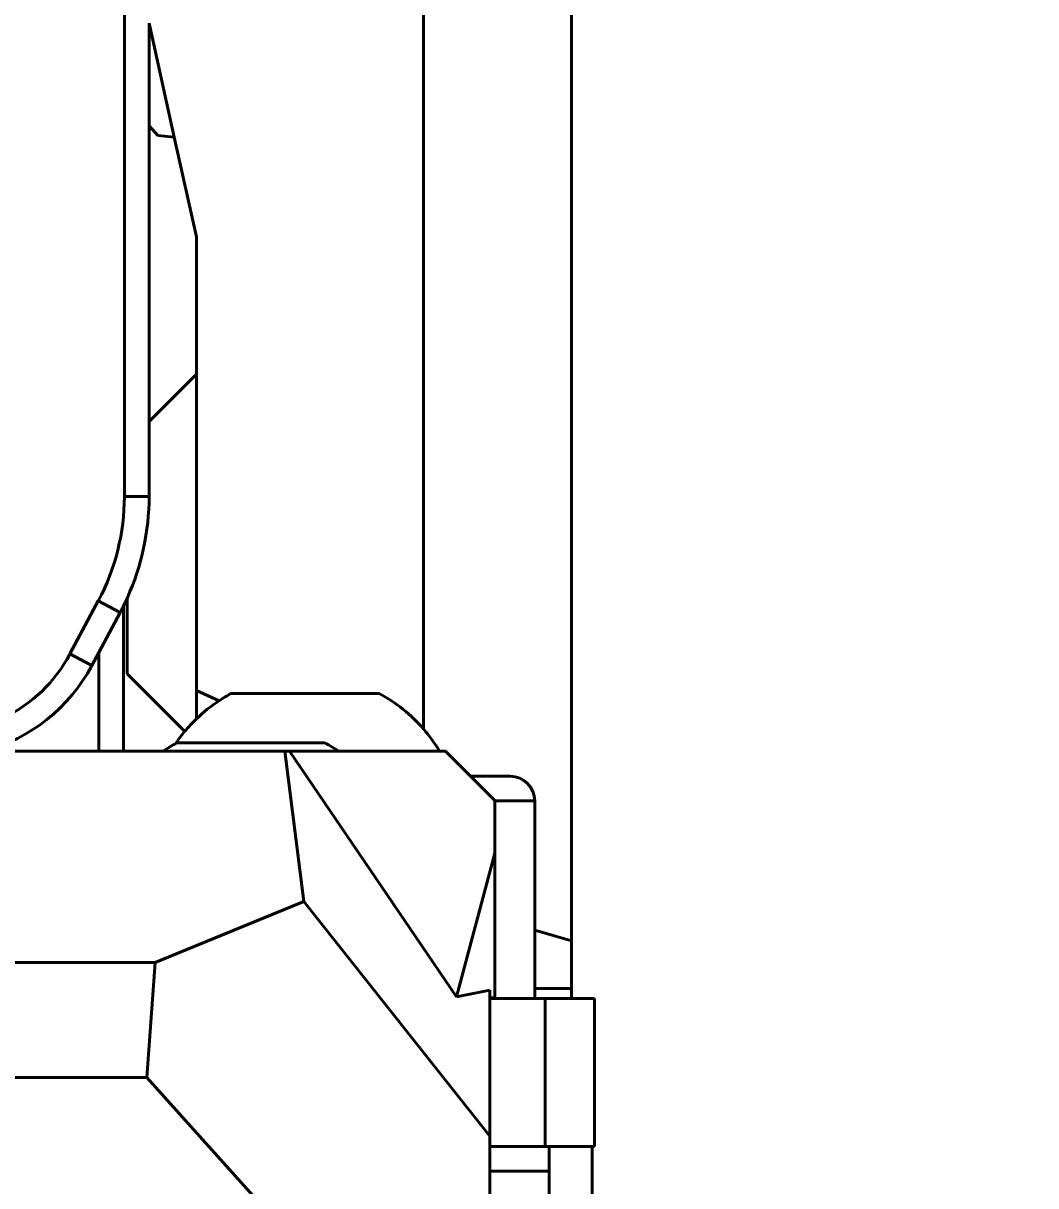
# Model space of a CAD drawing. Header units: millimetres. Extents: x 15 to 415, y 5 to 292.
# Drawn here: x 106.78 to 127.3, y 222.69 to 246.23 of the extents above; entities that cross this region are included whole.
import ezdxf

# ---------------------------------------------------------------- set-up
doc = ezdxf.new("R2010")
doc.units = ezdxf.units.MM
doc.layers.add('Annotations', color=7, linetype='Continuous')
doc.layers.add('Geometries', color=7, linetype='Continuous')
doc.styles.add('Shapr2', font='txt', dxfattribs={"height": 3.3495})
doc.dimstyles.new('ISO-25', dxfattribs={"dimtxt": 2.5, "dimasz": 2.5, "dimexe": 1.25, "dimexo": 0.625, "dimtad": 1, "dimtxsty": 'Standard', "dimcen": 2.5, "dimadec": 0, "dimazin": 0, "dimtfac": 1, "dimtmove": 0, "dimatfit": 3, "dimfxl": 1, "dimarcsym": 0})

# ---------------------------------------------------------------- blocks, each defined once
blk = doc.blocks.new('*D2')
at = {"layer": 'Annotations', "color": 0, "linetype": 'Continuous', "lineweight": 15}
for p, q in [((73.966, 280.019), (155.9, 280.019)), ((154.65, 180.523), (154.65, 277.519)), ((77.224, 178.023), (155.9, 178.023))]:
    blk.add_line(p, q, dxfattribs=at)
at = {"layer": 'Annotations', "color": 0}
for points in [[(155.066, 277.519), (154.233, 277.519), (154.65, 280.019)], [(154.233, 180.523), (155.066, 180.523), (154.65, 178.023)]]:
    blk.add_solid(points, dxfattribs=at)
at = {"layer": 'Defpoints', "color": 0}
for p in [(73.341, 280.019), (154.65, 280.019), (76.599, 178.023)]:
    blk.add_point(p, dxfattribs=at)
at = {"layer": 'Annotations', "color": 0, "lineweight": 15, "insert": (152.275, 225.582), "char_height": 3.3495, "attachment_point": 5, "rotation": 90, "style": 'Shapr2'}
blk.add_mtext('\\A1;102', dxfattribs=at)
blk = doc.blocks.new('*D3')
at = {"layer": 'Annotations', "color": 0, "linetype": 'Continuous', "lineweight": 15}
for p, q in [((66.651, 238.882), (66.651, 160.963)), ((118.311, 212.138), (118.311, 160.963)), ((69.151, 162.213), (115.811, 162.213))]:
    blk.add_line(p, q, dxfattribs=at)
at = {"layer": 'Annotations', "color": 0}
for points in [[(69.151, 162.63), (69.151, 161.796), (66.651, 162.213)], [(115.811, 161.796), (115.811, 162.63), (118.311, 162.213)]]:
    blk.add_solid(points, dxfattribs=at)
at = {"layer": 'Defpoints', "color": 0}
for p in [(66.651, 239.507), (118.311, 212.763), (118.311, 162.213)]:
    blk.add_point(p, dxfattribs=at)
at = {"layer": 'Annotations', "color": 0, "lineweight": 15, "insert": (116.638, 164.907), "char_height": 3.3495, "attachment_point": 5, "style": 'Shapr2'}
blk.add_mtext('\\A1;51,66', dxfattribs=at)

msp = doc.modelspace()

# ---------------------------------------------------------------- linework, layer by layer
at = {"layer": 'Geometries', "linetype": 'Continuous', "lineweight": 40}
for p, q in [((114.891, 231.94), (114.891, 253.423)), ((117.89, 251.829), (117.89, 227.645)), ((108.831, 251.078), (108.831, 236.651)), ((109.331, 246.235), (109.842, 243.927)), ((109.331, 244.158), (109.331, 246.235)), ((109.331, 244.158), (109.508, 243.962)), ((109.331, 238.165), (109.331, 244.158)), ((109.508, 243.962), (109.842, 243.927)), ((109.842, 243.927), (110.29, 241.907)), ((110.29, 241.907), (110.29, 239.125)), ((110.29, 239.125), (109.331, 238.165)), ((110.29, 239.125), (110.29, 232.719)), ((109.331, 236.651), (109.331, 238.165)), ((109.331, 236.651), (108.831, 236.651)), ((108.89, 233.057), (108.89, 234.598)), ((108.301, 234.533), (107.728, 233.458)), ((108.743, 234.298), (108.301, 234.533)), ((108.812, 231.491), (108.812, 234.433)), ((108.312, 233.49), (108.743, 234.298)), ((108.04, 233.291), (107.728, 233.458)), ((108.169, 233.222), (108.312, 233.49)), ((108.312, 233.49), (108.312, 231.491)), ((108.169, 233.222), (108.04, 233.291)), ((108.89, 233.057), (110.056, 231.891)), ((110.29, 232.719), (110.29, 232.143)), ((110.75, 232.511), (110.29, 232.719)), ((110.994, 232.657), (113.994, 232.657)), ((105.997, 231.491), (108.312, 231.491)), ((108.312, 231.491), (108.812, 231.491)), ((108.812, 231.491), (109.62, 231.491)), ((109.62, 231.491), (109.773, 231.491)), ((109.773, 231.491), (110.29, 231.491)), ((109.894, 231.657), (112.894, 231.657)), ((110.29, 231.491), (112.082, 231.491)), ((112.465, 228.444), (112.082, 231.491)), ((112.176, 231.491), (112.082, 231.491)), ((112.176, 231.491), (113.01, 231.491)), ((115.56, 226.511), (112.176, 231.491)), ((113.169, 231.491), (113.01, 231.491)), ((113.169, 231.491), (113.662, 231.491)), ((114.891, 231.491), (113.662, 231.491)), ((115.216, 231.491), (114.891, 231.491)), ((115.216, 231.491), (115.336, 231.491)), ((115.846, 230.981), (115.336, 231.491)), ((116.647, 230.981), (115.846, 230.981)), ((116.336, 230.491), (115.846, 230.981)), ((116.336, 230.491), (116.336, 230.481)), ((116.336, 230.481), (116.336, 229.426)), ((116.336, 230.481), (117.147, 230.481)), ((117.147, 227.865), (117.147, 230.481)), ((116.336, 229.426), (115.56, 226.511)), ((116.336, 229.426), (116.336, 226.491)), ((109.457, 227.208), (112.465, 228.444)), ((112.465, 228.444), (116.236, 223.688)), ((117.89, 227.645), (117.147, 227.865)), ((117.147, 226.681), (117.147, 227.865)), ((117.89, 227.645), (117.89, 226.681)), ((77.743, 227.208), (109.457, 227.208)), ((109.283, 224.88), (109.457, 227.208)), ((115.56, 226.511), (116.236, 226.649)), ((116.236, 226.649), (116.236, 226.491)), ((117.89, 226.681), (117.147, 226.681)), ((117.147, 226.481), (117.147, 226.681)), ((117.89, 226.681), (117.89, 226.481)), ((116.236, 226.491), (116.236, 226.481)), ((116.236, 226.491), (116.336, 226.491)), ((116.236, 226.481), (116.39, 226.481)), ((116.39, 226.481), (116.236, 226.481)), ((116.236, 226.481), (116.236, 223.688)), ((116.236, 226.481), (116.236, 226.481)), ((116.39, 226.481), (117.355, 226.481)), ((116.39, 226.481), (116.39, 226.481)), ((117.147, 226.481), (116.39, 226.481)), ((117.355, 226.481), (117.355, 223.481)), ((117.355, 226.481), (117.89, 226.481)), ((117.89, 226.481), (118.355, 226.481)), ((118.355, 226.481), (118.355, 223.481)), ((109.283, 224.88), (77.762, 224.88)), ((112.659, 221.129), (109.283, 224.88)), ((116.236, 223.688), (116.236, 223.481)), ((117.355, 223.481), (116.236, 223.481)), ((116.236, 223.481), (116.236, 223.481)), ((116.236, 223.481), (116.236, 222.981)), ((117.435, 223.481), (117.355, 223.481)), ((118.311, 223.481), (117.435, 223.481)), ((117.435, 223.481), (117.435, 222.981)), ((118.355, 223.481), (118.311, 223.481)), ((118.311, 223.481), (118.311, 212.763)), ((117.435, 222.981), (116.236, 222.981)), ((116.236, 222.981), (116.236, 222.224)), ((117.435, 222.981), (117.435, 213.981))]:
    msp.add_line(p, q, dxfattribs=at)
for centre, radius, start, end in [((104.331, 236.651), 4.5, 331.9275, 0), ((104.331, 236.651), 5, 335.768, 0), ((104.331, 236.651), 5, 333.6685, 335.768), ((104.331, 236.651), 5, 331.9275, 333.6685), ((105.081, 234.869), 3, 260.0005, 331.9281), ((105.081, 234.869), 3.5, 285.1719, 331.9281), ((112.494, 229.863), 3.172, 118.2227, 123.371), ((112.494, 229.863), 3.172, 40.9284, 61.7773), ((112.494, 229.863), 3.172, 123.371, 134.0215), ((112.494, 229.863), 3.172, 134.0215, 140.2368), ((112.494, 229.863), 3.172, 140.2368, 145.8263), ((112.494, 229.863), 3.172, 30.8977, 40.9284), ((111.394, 228.863), 3.172, 118.7211, 124.0271), ((111.394, 228.863), 3.172, 118.2227, 118.7211), ((111.394, 228.863), 3.172, 55.9729, 61.7773), ((116.647, 230.481), 0.5, 0, 90)]:
    msp.add_arc(centre, radius, start, end, dxfattribs=at)

# ---------------------------------------------------------------- dimensions: what is measured, and where the dimension line sits
at = {"layer": 'Annotations', "linetype": 'Continuous', "lineweight": 15}
dim = msp.add_linear_dim(base=(154.65, 280.019), p1=(76.599, 178.023), p2=(73.341, 280.019), angle=90, dimstyle='ISO-25', override={"dimscale": 1, "dimgap": 0.7, "dimdec": 2, "dimlfac": 1, "dimrnd": 0.01, "dimzin": 8, "dimdsep": 44, "dimtxsty": 'Shapr2', "dimse1": 0, "dimse2": 0, "dimadec": 2, "dimtol": 0, "dimlim": 0, "dimtp": 0, "dimtm": 0, "dimtfac": 0.6, "dimtdec": 8, "dimfrac": 2, "dimtolj": 1, "dimlwd": 15, "dimlwe": 15}, dxfattribs=at)
dim.commit()
dim.dimension.update_dxf_attribs({"geometry": '*D2', "text_midpoint": (154.65, 225.582), "dimtype": 160})
dim = msp.add_linear_dim(base=(118.311, 162.213), p1=(66.651, 239.507), p2=(118.311, 212.763), dimstyle='ISO-25', override={"dimscale": 1, "dimgap": 0.7, "dimdec": 2, "dimlfac": 1, "dimrnd": 0.01, "dimzin": 8, "dimdsep": 44, "dimtxsty": 'Shapr2', "dimse1": 0, "dimse2": 0, "dimadec": 2, "dimtol": 0, "dimlim": 0, "dimtp": 0, "dimtm": 0, "dimtfac": 0.6, "dimtdec": 8, "dimfrac": 2, "dimtolj": 1, "dimlwd": 15, "dimlwe": 15}, dxfattribs=at)
dim.commit()
dim.dimension.update_dxf_attribs({"geometry": '*D3', "text_midpoint": (116.638, 162.213), "dimtype": 160})

doc.saveas('drawing.dxf')
